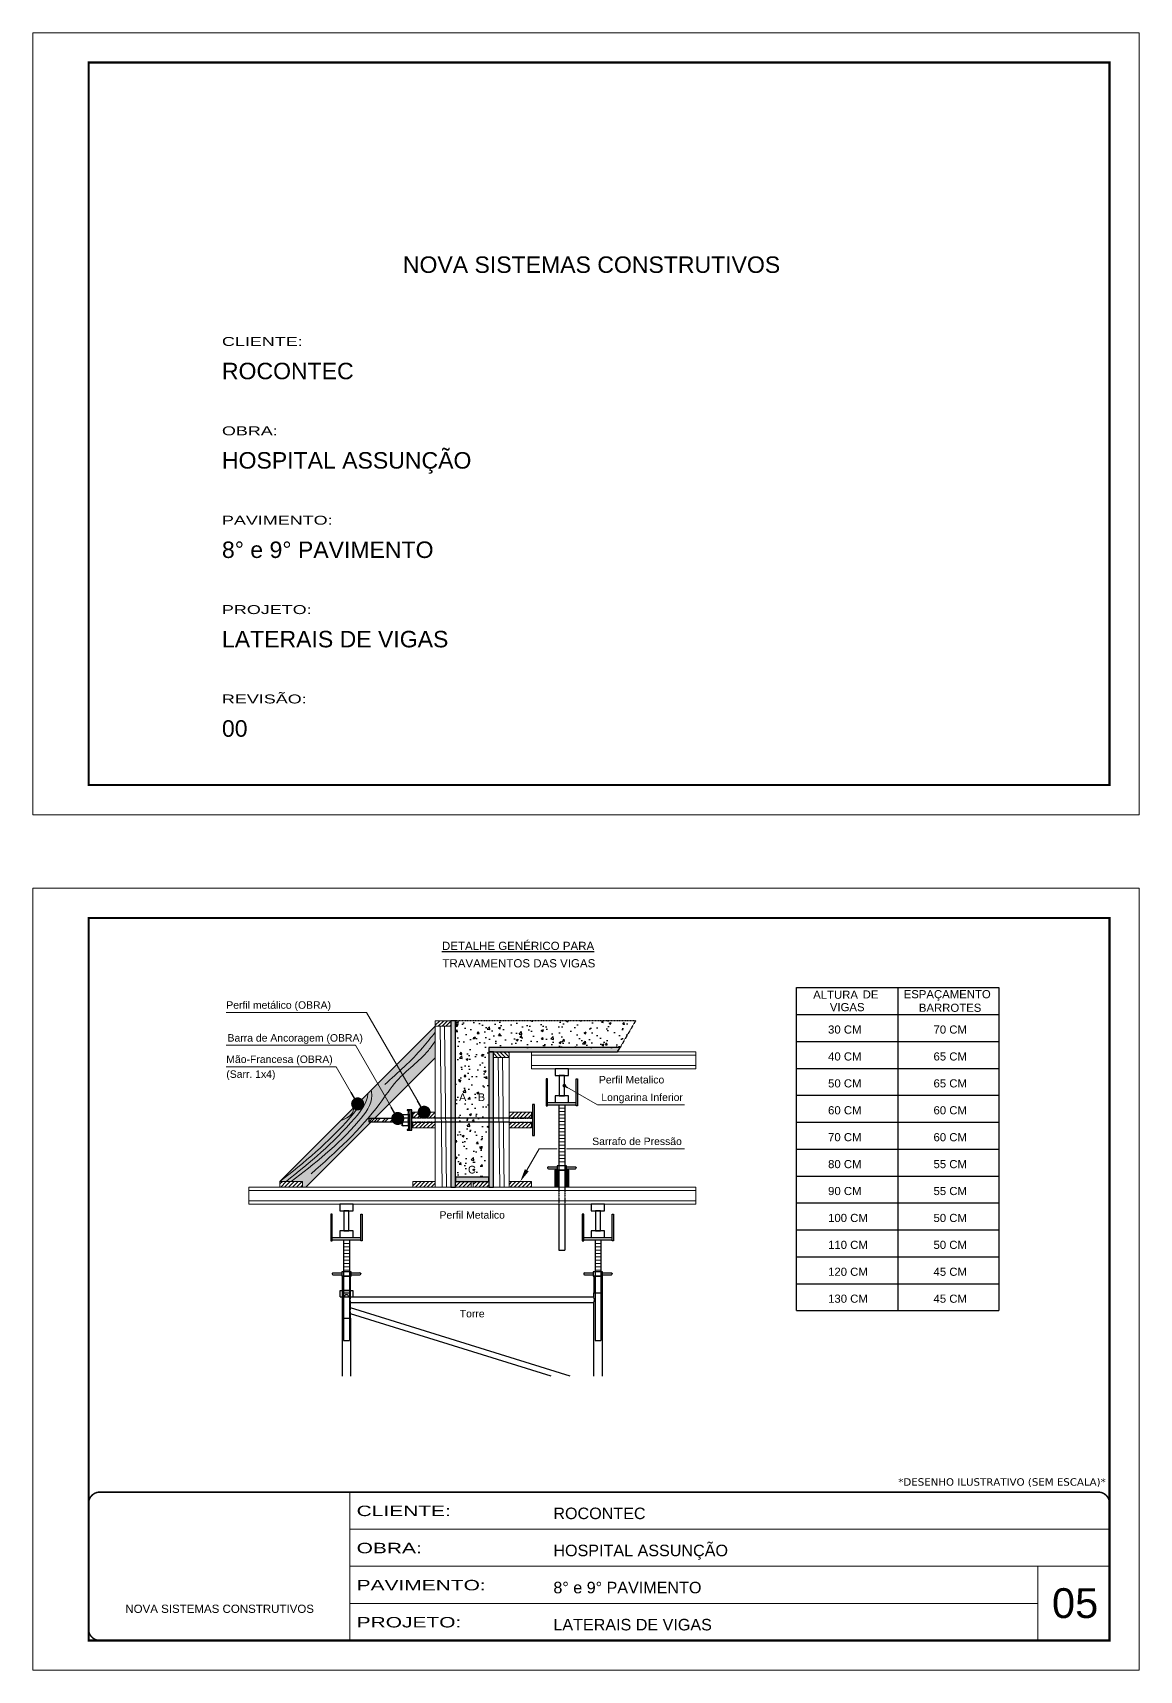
# Model space of a CAD drawing. Extents: x -20960 to -5926, y -2106 to 21915.
# Drawn here: x -12207 to -10722, y 19717 to 21915 of the extents above; entities that cross this region are included whole.
import ezdxf
from ezdxf.enums import TextEntityAlignment as Align

# ---------------------------------------------------------------- set-up
doc = ezdxf.new("R2010")
doc.units = 0
for name, pattern in [('CONTINUO', [0]), ('DASHED', [0.75, 0.5, -0.25]), ('HIDDEN', [0.375, 0.25, -0.125])]:
    doc.linetypes.add(name, pattern=pattern)
for name, color, linetype in [('BARRA DE ANCORAGEM', 251, 'Continuous'), ('COTA', 241, 'Continuous'), ('GARFOS', 7, 'Continuous')]:
    doc.layers.add(name, color=color, linetype=linetype)
for name, color, linetype, lineweight in [('CARIMBO', 255, 'Continuous', 9), ('Demarcação 1', 251, 'Continuous', 9), ('Escoras', 2, 'Continuous', 25), ('Folhas', 255, 'Continuous', 9), ('Forcador', 251, 'Continuous', 25), ('Hachura', 251, 'Continuous', 9), ('Madeira', 126, 'Continuous', 18), ('Perfil Metálico', 224, 'Continuous', 18), ('SARRAFO DE PRESSAO', 251, 'DASHED', 9)]:
    doc.layers.add(name, color=color, linetype=linetype, lineweight=lineweight)
doc.layers.add('Demarcação 2', color=7, linetype='Continuous', lineweight=9, true_color=0xe0e0e0)
doc.styles.add('ARIAL', font='arial.ttf')
doc.styles.get("Standard").update_dxf_attribs({"font": 'arial.ttf'})
doc.styles.add('stylellllll', font='verdana.ttf', dxfattribs={"height": 2})
doc.styles.add('Tecnologia', font='')
doc.styles.get('Tecnologia').set_extended_font_data('Forgotten Futurist')
doc.dimstyles.new('3x', dxfattribs={"dimtxt": 10, "dimasz": 5, "dimexe": 7, "dimexo": 5, "dimgap": 4, "dimtad": 1, "dimdec": 4, "dimlfac": 0.333333, "dimdsep": 46, "dimtxsty": 'Standard', "dimblk": 'DOT', "dimcen": 0.09, "dimclrd": 1, "dimclre": 1, "dimclrt": 2, "dimadec": 0, "dimazin": 2, "dimtfac": 1, "dimtdec": 4, "dimtmove": 0, "dimatfit": 3, "dimldrblk": 'DOT', "dimfxl": 1, "dimtolj": 1, "dimtzin": 0, "dimlwd": 9, "dimlwe": 9, "dimarcsym": 0})
pattern_1 = [(45, (-16947.7435, 26306.378), (-2.6516504, 2.6516504), [])]

# ---------------------------------------------------------------- blocks, each defined once
blk = doc.blocks.new('9999999999')
at = {"color": 30, "linetype": 'CONTINUO'}
for p, q in [((98564.6, 34230.2), (98564.6, 34429.4)), ((98564.6, 34379.6), (99584, 34379.6)), ((98564.6, 34329.8), (99488, 34329.8)), ((99584, 34329.8), (99488, 34329.8)), ((99488, 34329.8), (99488, 34230.2)), ((98564.6, 34280), (99488, 34280))]:
    blk.add_line(p, q, dxfattribs=at)
at = {"color": 30, "linetype": 'CONTINUO', "const_width": 2}
blk.add_lwpolyline([(99584, 34230.2), (99584, 34414.4, 0.414214), (99569, 34429.4), (98229, 34429.4, 0.414214), (98214, 34414.4), (98214, 34245.2, 0.414214), (98229, 34230.2), (99584, 34230.2)], format="xyb", dxfattribs=at)
at = {"layer": 'Folhas'}
blk.add_lwpolyline([(98139, 34190.2), (99624, 34190.2), (99624, 35240.2), (98139, 35240.2)], close=True, dxfattribs=at)
at = {"layer": 'Folhas', "color": 30, "const_width": 3}
blk.add_lwpolyline([(98214, 34230.2), (99584, 34230.2), (99584, 35200.2), (98214, 35200.2)], close=True, dxfattribs=at)
at = {"color": 7, "linetype": 'Continuous', "ltscale": 5, "style": 'ARIAL'}
for s, height, p in [('ROCONTEC', 15.48, (98837.7, 34393.1)), ('HOSPITAL ASSUNÇÃO', 15.483, (98837.7, 34343.3)), ('8° e 9° PAVIMENTO', 15.483, (98837.7, 34293.5)), ('NOVA SISTEMAS CONSTRUTIVOS', 11.059, (98263.2, 34267.2)), ('LATERAIS DE VIGAS', 15.483, (98837.7, 34243.7))]:
    blk.add_text(s, height=height, dxfattribs=at).set_placement(p)
at = {"layer": 'Folhas', "color": 7, "style": 'Tecnologia', "width": 1.5}
for s, p in [('CLIENTE:', (98573.7, 34397.2)), ('OBRA:', (98573.7, 34347.3)), ('PAVIMENTO:', (98573.7, 34297.5)), ('PROJETO:', (98573.7, 34247.7))]:
    blk.add_text(s, height=14, dxfattribs=at).set_placement(p)
blk = doc.blocks.new('HT20CT')
at = {"layer": 'Forcador'}
for points in [[(-4, 16), (-4, 20), (4, 20), (4, 16)], [(-1.5, 4), (-1.5, 16), (1.5, 16), (1.5, 4)], [(-4, 0), (-4, 4), (4, 4), (4, 0)]]:
    blk.add_lwpolyline(points, close=True, dxfattribs=at)
blk = doc.blocks.new('_Dot')
at = {"color": 0, "linetype": 'ByBlock', "lineweight": -2}
blk.add_line((-0.5, 0), (-1, 0), dxfattribs=at)
at = {"color": 0, "linetype": 'ByBlock', "const_width": 0.5}
blk.add_lwpolyline([(-0.25, 0, 1), (0.25, 0, 1)], format="xyb", close=True, dxfattribs=at)

msp = doc.modelspace()

# ---------------------------------------------------------------- hatches: boundary and pattern name
at = {"layer": 'COTA', "linetype": 'DASHED', "ltscale": 0.3}
h = msp.add_hatch(dxfattribs=at)
h.set_pattern_fill('AR-CONC', color=256, scale=4, style=0)
h.set_pattern_definition([(50, (-60306.738, 12636.036), (28.690407, -2.510085), [3, -33]), (355, (-60306.738, 12636.036), (-5.550053, 30.087685), [2.4, -26.4]), (100.4514, (-60304.347, 12635.827), (23.140375, 27.577582), [2.549608, -28.045684]), (46.1842, (-60306.738, 12644.036), (42.689642, -6.62076), [4.5, -49.5]), (96.6356, (-60303.18, 12643.485), (37.386508, 38.964715), [3.82441, -42.06852]), (351.1842, (-60306.74, 12644.036), (37.386478, 38.964744), [3.6, -39.6]), (21, (-60302.738, 12642.036), (23.876282, -16.104756), [3, -33]), (326, (-60302.738, 12642.036), (9.732613, 29.006002), [2.4, -26.4]), (71.4514, (-60300.748, 12640.694), (33.608905, 12.90122), [2.549608, -28.045684]), (37.5, (-60306.738, 12636.036), (0.4863942, 13.3157542), [0, -26.08, 0, -26.8, 0, -26.5]), (7.5, (-60306.738, 12636.036), (10.5227815, 15.7764685), [0, -15.28, 0, -25.48, 0, -10.1]), (327.5, (-60315.658, 12636.036), (21.3528974, -0.9021949), [0, -10, 0, -31.2, 0, -41.4]), (317.5, (-60319.658, 12636.036), (23.327447, 4.004199), [0, -13, 0, -20.72, 0, -29.4])])
h.paths.add_polyline_path([(-11639.72, 20588.96), (-11639.72, 20378.96), (-11594.72, 20378.96), (-11594.72, 20552.96), (-11418.73, 20552.96), (-11397.94, 20588.96)])
h.paths.add_polyline_path([(-11612.14, 20478.44), (-11597.3, 20478.44), (-11597.3, 20493.99), (-11612.14, 20493.99)], flags=24)
h.paths.add_polyline_path([(-11637.46, 20478.44), (-11622.57, 20478.44), (-11622.57, 20493.99), (-11637.46, 20493.99)], flags=24)
h.paths.add_polyline_path([(-11625.59, 20380.92), (-11609.77, 20380.92), (-11609.77, 20397), (-11625.59, 20397)], flags=24)
at = {"layer": 'Demarcação 1'}
for points in [[(-11639.72, 20588.96), (-11645.72, 20588.96), (-11645.72, 20365.46), (-11639.72, 20365.46)], [(-11418.73, 20552.96), (-11594.72, 20552.96), (-11594.72, 20546.96), (-11422.19, 20546.96)], [(-11588.72, 20546.96), (-11594.72, 20546.96), (-11594.72, 20365.46), (-11588.72, 20365.46)], [(-11594.72, 20378.96), (-11639.72, 20378.96), (-11639.72, 20372.96), (-11594.72, 20372.96)]]:
    msp.add_hatch(color=256, dxfattribs=at).paths.add_polyline_path(points)
at = {"layer": 'Demarcação 2'}
msp.add_hatch(color=256, dxfattribs=at).paths.add_polyline_path([(-11666.72, 20539.04), (-11666.72, 20581.46), (-11875.21, 20372.98), (-11845.14, 20372.98), (-11845.14, 20365.46), (-11840.3, 20365.46), (-11752.5, 20453.25), (-11756.18, 20453.25), (-11756.18, 20457.67), (-11748.09, 20457.67)])
at = {"layer": 'Hachura'}
h = msp.add_hatch(dxfattribs=at)
h.set_pattern_fill('ANSI31', color=256, scale=30, style=0)
h.set_pattern_definition(pattern_1)
h.paths.add_polyline_path([(-11666.72, 20588.96), (-11645.72, 20588.96), (-11645.72, 20581.46), (-11666.72, 20581.46)])
h = msp.add_hatch(dxfattribs=at)
h.set_pattern_fill('ANSI31', color=256, scale=30, style=0)
h.set_pattern_definition([(135, (-4105.8325, 24862.073), (2.6516504, 2.6516504), [])])
h.paths.add_polyline_path([(-11588.72, 20546.96), (-11567.72, 20546.96), (-11567.72, 20539.46), (-11588.72, 20539.46)])
h = msp.add_hatch(dxfattribs=at)
h.set_pattern_fill('ANSI32', color=256, scale=20, angle=90, style=0)
h.set_pattern_definition([(45, (-3099.6506, 11481.134), (5.303301, -5.303301), []), (45, (-3099.6506, 11484.669), (5.303301, -5.303301), [])])
h.paths.add_polyline_path([(-11756.18, 20453.25), (-11756.18, 20457.67), (-11711.18, 20457.67), (-11711.18, 20453.25)])
h = msp.add_hatch(dxfattribs=at)
h.set_pattern_fill('ANSI31', color=256, scale=30, style=0)
h.set_pattern_definition(pattern_1)
h.paths.add_polyline_path([(-11666.72, 20458.47), (-11666.72, 20465.99), (-11696.79, 20465.99), (-11696.79, 20458.47)])
h = msp.add_hatch(dxfattribs=at)
h.set_pattern_fill('ANSI31', color=256, scale=30, style=0)
h.set_pattern_definition(pattern_1)
h.paths.add_polyline_path([(-11696.79, 20444.94), (-11666.72, 20444.94), (-11666.72, 20452.46), (-11696.79, 20452.46)])
h = msp.add_hatch(dxfattribs=at)
h.set_pattern_fill('ANSI31', color=256, scale=30, style=0)
h.set_pattern_definition(pattern_1)
h.paths.add_polyline_path([(-11537.65, 20458.47), (-11537.65, 20465.99), (-11567.72, 20465.99), (-11567.72, 20458.47)])
h = msp.add_hatch(dxfattribs=at)
h.set_pattern_fill('ANSI31', color=256, scale=30, style=0)
h.set_pattern_definition(pattern_1)
h.paths.add_polyline_path([(-11567.72, 20444.94), (-11537.65, 20444.94), (-11537.65, 20452.46), (-11567.72, 20452.46)])
h = msp.add_hatch(dxfattribs=at)
h.set_pattern_fill('ANSI31', color=256, scale=30, style=0)
h.set_pattern_definition([(45, (-17126.159, 26213.371), (-2.6516504, 2.6516504), [])])
h.paths.add_polyline_path([(-11845.14, 20365.46), (-11845.14, 20372.98), (-11875.21, 20372.98), (-11875.21, 20365.46)])
h = msp.add_hatch(dxfattribs=at)
h.set_pattern_fill('ANSI31', color=256, scale=30, style=0)
h.set_pattern_definition(pattern_1)
h.paths.add_polyline_path([(-11696.72, 20365.46), (-11666.72, 20365.46), (-11666.72, 20372.96), (-11696.72, 20372.96)])
h = msp.add_hatch(dxfattribs=at)
h.set_pattern_fill('ANSI31', color=256, scale=30, style=0)
h.set_pattern_definition(pattern_1)
h.paths.add_polyline_path([(-11639.72, 20372.96), (-11618.72, 20372.96), (-11618.72, 20365.46), (-11639.72, 20365.46)])
h = msp.add_hatch(dxfattribs=at)
h.set_pattern_fill('ANSI31', color=256, scale=30, style=0)
h.set_pattern_definition(pattern_1)
h.paths.add_polyline_path([(-11594.72, 20365.46), (-11594.72, 20372.96), (-11615.72, 20372.96), (-11615.72, 20365.46)])
h = msp.add_hatch(dxfattribs=at)
h.set_pattern_fill('ANSI31', color=256, scale=30, style=0)
h.set_pattern_definition(pattern_1)
h.paths.add_polyline_path([(-11537.72, 20372.96), (-11567.72, 20372.96), (-11567.72, 20365.46), (-11537.72, 20365.46)])
at = {"layer": 'Perfil Metálico'}
for points in [[(-11506.36, 20365.46), (-11501.86, 20365.46), (-11501.86, 20388.26), (-11506.36, 20388.26)], [(-11491.99, 20365.46), (-11487.49, 20365.46), (-11487.49, 20388.26), (-11491.99, 20388.26)]]:
    msp.add_hatch(color=256, dxfattribs=at).paths.add_polyline_path(points)

# ---------------------------------------------------------------- linework, layer by layer
for points in [[(-11639.72, 20588.96), (-11645.72, 20588.96), (-11645.72, 20365.46), (-11639.72, 20365.46)], [(-11418.73, 20552.96), (-11594.72, 20552.96), (-11594.72, 20546.96), (-11422.19, 20546.96)], [(-11588.72, 20546.96), (-11594.72, 20546.96), (-11594.72, 20365.46), (-11588.72, 20365.46)], [(-11594.72, 20378.96), (-11639.72, 20378.96), (-11639.72, 20372.96), (-11594.72, 20372.96)]]:
    msp.add_lwpolyline(points, close=True)
at = {"layer": 'BARRA DE ANCORAGEM'}
for p, q in [((-11700.96, 20469.16), (-11700.96, 20441.77)), ((-11703.29, 20462.97), (-11702.13, 20468.28)), ((-11703.29, 20447.95), (-11702.13, 20442.65)), ((-11567.73, 20458.13), (-11666.72, 20458.13)), ((-11567.73, 20452.8), (-11666.72, 20452.8))]:
    msp.add_line(p, q, dxfattribs=at)
at = {"layer": 'BARRA DE ANCORAGEM', "linetype": 'HIDDEN'}
for p, q in [((-11666.72, 20458.13), (-11698.29, 20458.13)), ((-11666.72, 20452.8), (-11698.29, 20452.8)), ((-11567.73, 20458.13), (-11536.15, 20458.13)), ((-11567.73, 20452.8), (-11536.15, 20452.8))]:
    msp.add_line(p, q, dxfattribs=at)
at = {"layer": 'BARRA DE ANCORAGEM', "flags": 128}
for points in [[(-11700.96, 20469.16), (-11704.52, 20469.16), (-11704.52, 20468.28), (-11700.96, 20468.28)], [(-11698.29, 20441.77), (-11698.29, 20469.16), (-11700.96, 20469.16), (-11700.96, 20441.77)], [(-11533.75, 20434.66), (-11533.75, 20476.27), (-11536.15, 20476.27), (-11536.15, 20434.66)], [(-11711.18, 20457.67), (-11756.18, 20457.67), (-11756.18, 20453.25), (-11711.18, 20453.25)], [(-11700.96, 20462.97), (-11703.29, 20462.97), (-11703.29, 20447.95), (-11700.96, 20447.95)], [(-11700.96, 20442.65), (-11704.52, 20442.65), (-11704.52, 20441.77), (-11700.96, 20441.77)]]:
    msp.add_lwpolyline(points, close=True, dxfattribs=at)
for points in [[(-11703.29, 20447.95), (-11711.18, 20447.95), (-11711.18, 20462.97), (-11703.29, 20462.97)], [(-11703.29, 20455.02), (-11700.96, 20455.02), (-11700.96, 20455.91), (-11703.29, 20455.91), (-11703.29, 20455.02), (-11703.29, 20455.91)]]:
    msp.add_lwpolyline(points, dxfattribs=at)
for points in [[(-11703.29, 20458.11), (-11709.41, 20458.11, -0.729796), (-11709.41, 20462.97, -0.729796)], [(-11703.29, 20452.81), (-11709.41, 20452.81, -0.6666667), (-11709.41, 20458.11, -0.6666667)]]:
    msp.add_lwpolyline(points, format="xyb", dxfattribs=at)
at = {"layer": 'BARRA DE ANCORAGEM'}
msp.add_arc((-11708.63, 20450.38), 2.55, 107.75636, 252.24364, dxfattribs=at)
at = {"layer": 'COTA', "linetype": 'DASHED', "ltscale": 0.3}
for q in [(-11639.72, 20588.96), (-11418.73, 20552.96)]:
    msp.add_line((-11397.94, 20588.96), q, dxfattribs=at)
at = {"layer": 'Escoras'}
for p, q in [((-11491.3, 20388.26), (-11502.55, 20388.26)), ((-11791.6, 20245.91), (-11791.6, 20111.82)), ((-11780.35, 20245.91), (-11791.6, 20245.91)), ((-11780.35, 20223.41), (-11780.35, 20245.91)), ((-11442.85, 20245.91), (-11454.1, 20245.91)), ((-11454.1, 20245.91), (-11454.1, 20223.41)), ((-11442.85, 20245.91), (-11442.85, 20111.82)), ((-11794.41, 20226.79), (-11777.53, 20226.79)), ((-11794.41, 20218.01), (-11794.41, 20226.79)), ((-11794.41, 20218.01), (-11788.9, 20218.01)), ((-11791.6, 20223.41), (-11780.35, 20223.41)), ((-11782.03, 20226.77), (-11789.91, 20226.77)), ((-11782.03, 20217.73), (-11789.91, 20217.73)), ((-11783.05, 20218.01), (-11777.53, 20218.01)), ((-11780.35, 20217.79), (-11780.35, 20223.41)), ((-11454.1, 20217.79), (-11780.35, 20217.79)), ((-11454.1, 20210.14), (-11780.35, 20210.14)), ((-11780.35, 20203.78), (-11780.35, 20210.14)), ((-11777.53, 20226.79), (-11777.53, 20218.01)), ((-11454.1, 20223.41), (-11442.85, 20223.41)), ((-11454.1, 20217.79), (-11454.1, 20223.41)), ((-11454.1, 20111.82), (-11454.1, 20210.14)), ((-11791.6, 20189.66), (-11780.35, 20189.66)), ((-11485.58, 20111.82), (-11780.35, 20203.3)), ((-11511.39, 20111.82), (-11780.35, 20195.29)), ((-11780.35, 20189.66), (-11780.35, 20195.29)), ((-11780.35, 20189.66), (-11780.35, 20111.82))]:
    msp.add_line(p, q, dxfattribs=at)
for centre, radius, start, end in [((-11785.97, 20218.01), 2.92, 0, 180), ((-11772.78, 20213.96), 8.48, 153.19207, 206.80793), ((-11461.67, 20213.96), 8.48, 333.19207, 26.80793), ((-11770.94, 20199.54), 10.33, 155.71056, 204.28944)]:
    msp.add_arc(centre, radius, start, end, dxfattribs=at)
at = {"layer": 'Folhas'}
msp.add_lwpolyline([(-12207, 20865.39), (-10722, 20865.39), (-10722, 21915.39), (-12207, 21915.39)], close=True, dxfattribs=at)
at = {"layer": 'Folhas', "color": 30, "const_width": 3}
msp.add_lwpolyline([(-12132, 20905.39), (-10762, 20905.39), (-10762, 21875.39), (-12132, 21875.39)], close=True, dxfattribs=at)
at = {"layer": 'Forcador', "linetype": 'Continuous'}
for p, q in [((-11516.05, 20479.16), (-11477.8, 20479.16)), ((-11516.05, 20476.01), (-11477.8, 20476.01)), ((-11500.86, 20476.01), (-11500.86, 20365.46)), ((-11492.99, 20476.01), (-11492.99, 20365.46)), ((-11516.05, 20391.64), (-11516.05, 20391.19)), ((-11515.04, 20392.65), (-11503.22, 20392.65)), ((-11515.04, 20390.18), (-11503.22, 20390.18)), ((-11490.62, 20392.65), (-11478.81, 20392.65)), ((-11490.62, 20390.18), (-11478.81, 20390.18)), ((-11477.8, 20391.64), (-11477.8, 20391.19)), ((-11500.86, 20342.66), (-11500.86, 20281.01)), ((-11492.99, 20342.66), (-11492.99, 20281.01)), ((-11805.1, 20297.66), (-11766.85, 20297.66)), ((-11805.1, 20294.51), (-11766.85, 20294.51)), ((-11789.91, 20294.51), (-11789.91, 20159.51)), ((-11782.03, 20294.51), (-11782.03, 20159.51)), ((-11467.6, 20297.66), (-11429.35, 20297.66)), ((-11467.6, 20294.51), (-11429.35, 20294.51)), ((-11452.41, 20294.51), (-11452.41, 20159.51)), ((-11444.53, 20294.51), (-11444.53, 20159.51)), ((-11500.86, 20281.01), (-11492.99, 20281.01)), ((-11805.1, 20249.29), (-11805.1, 20248.84)), ((-11804.08, 20250.3), (-11792.27, 20250.3)), ((-11779.67, 20250.3), (-11767.86, 20250.3)), ((-11766.85, 20249.29), (-11766.85, 20248.84)), ((-11467.6, 20249.29), (-11467.6, 20248.84)), ((-11466.58, 20250.3), (-11454.77, 20250.3)), ((-11442.17, 20250.3), (-11430.36, 20250.3)), ((-11429.35, 20249.29), (-11429.35, 20248.84)), ((-11804.08, 20247.83), (-11792.27, 20247.83)), ((-11779.67, 20247.83), (-11767.86, 20247.83)), ((-11466.58, 20247.83), (-11454.77, 20247.83)), ((-11442.17, 20247.83), (-11430.36, 20247.83)), ((-11789.91, 20159.51), (-11782.03, 20159.51)), ((-11452.41, 20159.51), (-11444.53, 20159.51))]:
    msp.add_line(p, q, dxfattribs=at)
at = {"layer": 'Forcador', "linetype": 'HIDDEN'}
for p, q in [((-11500.86, 20365.46), (-11500.86, 20342.66)), ((-11492.99, 20365.46), (-11492.99, 20342.66))]:
    msp.add_line(p, q, dxfattribs=at)
at = {"layer": 'Forcador', "linetype": 'Continuous'}
for points in [[(-11517.96, 20510.66), (-11517.96, 20474.66), (-11516.05, 20474.66), (-11516.05, 20510.66)], [(-11475.89, 20510.66), (-11475.89, 20474.66), (-11477.8, 20474.66), (-11477.8, 20510.66)], [(-11503.22, 20394.11), (-11503.22, 20388.26), (-11490.62, 20388.26), (-11490.62, 20394.11)], [(-11807.01, 20329.16), (-11807.01, 20293.16), (-11805.1, 20293.16), (-11805.1, 20329.16)], [(-11764.93, 20329.16), (-11764.93, 20293.16), (-11766.85, 20293.16), (-11766.85, 20329.16)], [(-11469.51, 20329.16), (-11469.51, 20293.16), (-11467.6, 20293.16), (-11467.6, 20329.16)], [(-11427.43, 20329.16), (-11427.43, 20293.16), (-11429.35, 20293.16), (-11429.35, 20329.16)], [(-11792.27, 20251.76), (-11792.27, 20245.91), (-11779.67, 20245.91), (-11779.67, 20251.76)], [(-11454.77, 20251.76), (-11454.77, 20245.91), (-11442.17, 20245.91), (-11442.17, 20251.76)]]:
    msp.add_lwpolyline(points, close=True, dxfattribs=at)
for centre, start, end in [((-11515.04, 20391.64), 90, 180), ((-11515.04, 20391.19), 180, 270), ((-11478.81, 20391.64), 0, 90), ((-11478.81, 20391.19), 270, 0), ((-11804.08, 20249.29), 90, 180), ((-11767.86, 20249.29), 0, 90), ((-11466.58, 20249.29), 90, 180), ((-11430.36, 20249.29), 0, 90), ((-11804.08, 20248.84), 180, 270), ((-11767.86, 20248.84), 270, 0), ((-11466.58, 20248.84), 180, 270), ((-11430.36, 20248.84), 270, 0)]:
    msp.add_arc(centre, 1.01, start, end, dxfattribs=at)
at = {"layer": 'GARFOS', "color": 2, "ltscale": 1.5}
for p, q in [((-11181.8, 20199.72), (-11181.8, 20633.35)), ((-11181.8, 20633.35), (-10910.26, 20633.35)), ((-11046.03, 20633.35), (-11046.03, 20199.72)), ((-10910.26, 20633.35), (-10910.26, 20199.72)), ((-11181.8, 20597.21), (-10910.26, 20597.21)), ((-11181.8, 20597.21), (-10910.26, 20597.21)), ((-11181.8, 20561.08), (-10910.26, 20561.08)), ((-11181.8, 20524.94), (-10910.26, 20524.94)), ((-11181.8, 20488.81), (-10910.26, 20488.81)), ((-11181.8, 20452.67), (-10910.26, 20452.67)), ((-11181.8, 20416.53), (-10910.26, 20416.53)), ((-11181.8, 20380.4), (-10910.26, 20380.4)), ((-11181.8, 20344.26), (-10910.26, 20344.26)), ((-11181.8, 20308.13), (-10910.26, 20308.13)), ((-11181.8, 20271.99), (-10910.26, 20271.99)), ((-11181.8, 20235.85), (-10910.26, 20235.85)), ((-11181.8, 20199.72), (-10910.26, 20199.72))]:
    msp.add_line(p, q, dxfattribs=at)
at = {"layer": 'Hachura'}
for p, q in [((-11657.7, 20365.46), (-11660.4, 20581.46)), ((-11651.7, 20365.46), (-11654.4, 20581.46)), ((-11580.22, 20365.46), (-11582.4, 20539.46)), ((-11574.22, 20365.46), (-11576.4, 20539.46)), ((-11492.99, 20471.5), (-11500.86, 20471.5)), ((-11492.99, 20466.98), (-11500.86, 20466.98)), ((-11492.99, 20462.46), (-11500.86, 20462.46)), ((-11492.99, 20457.95), (-11500.86, 20457.95)), ((-11492.99, 20453.43), (-11500.86, 20453.43)), ((-11492.99, 20448.91), (-11500.86, 20448.91)), ((-11492.99, 20444.4), (-11500.86, 20444.4)), ((-11492.99, 20439.88), (-11500.86, 20439.88)), ((-11492.99, 20435.36), (-11500.86, 20435.36)), ((-11492.99, 20430.85), (-11500.86, 20430.85)), ((-11492.99, 20426.33), (-11500.86, 20426.33)), ((-11492.99, 20421.82), (-11500.86, 20421.82)), ((-11492.99, 20417.3), (-11500.86, 20417.3)), ((-11492.99, 20412.78), (-11500.86, 20412.78)), ((-11492.99, 20408.27), (-11500.86, 20408.27)), ((-11492.99, 20403.75), (-11500.86, 20403.75)), ((-11492.99, 20399.23), (-11500.86, 20399.23)), ((-11782.03, 20290), (-11789.91, 20290)), ((-11782.03, 20285.48), (-11789.91, 20285.48)), ((-11782.03, 20280.96), (-11789.91, 20280.96)), ((-11782.03, 20276.45), (-11789.91, 20276.45)), ((-11782.03, 20271.93), (-11789.91, 20271.93)), ((-11444.53, 20290), (-11452.41, 20290)), ((-11444.53, 20285.48), (-11452.41, 20285.48)), ((-11444.53, 20280.96), (-11452.41, 20280.96)), ((-11444.53, 20276.45), (-11452.41, 20276.45)), ((-11444.53, 20271.93), (-11452.41, 20271.93)), ((-11782.03, 20267.41), (-11789.91, 20267.41)), ((-11782.03, 20262.9), (-11789.91, 20262.9)), ((-11782.03, 20258.38), (-11789.91, 20258.38)), ((-11782.03, 20253.86), (-11789.91, 20253.86)), ((-11444.53, 20267.41), (-11452.41, 20267.41)), ((-11444.53, 20262.9), (-11452.41, 20262.9)), ((-11444.53, 20258.38), (-11452.41, 20258.38)), ((-11444.53, 20253.86), (-11452.41, 20253.86))]:
    msp.add_line(p, q, dxfattribs=at)
at = {"layer": 'Hachura', "color": 1}
for p, q in [((-11543.97, 20388.12), (-11527.31, 20416.97)), ((-11527.31, 20416.97), (-11503.36, 20416.97)), ((-11490.49, 20416.97), (-11332.38, 20416.97))]:
    msp.add_line(p, q, dxfattribs=at)
at = {"layer": 'Hachura'}
for points in [[(-11833.24, 20383.47), (-11741.35, 20477.6), (-11718.4, 20508.08), (-11676.03, 20549.13), (-11666.72, 20561.58)], [(-11666.72, 20573.67), (-11683.77, 20552.7), (-11734.35, 20503.44)], [(-11860.17, 20372.98), (-11769.67, 20453.89), (-11752.01, 20488.72), (-11752.76, 20495.43)], [(-11793.46, 20454.72), (-11777.12, 20467.37), (-11776.35, 20471.84)]]:
    msp.add_spline(points, degree=3, dxfattribs=at)
for points, knots in [([(-11866.86, 20372.98), (-11835.51, 20398.46), (-11794.85, 20431.5), (-11757.77, 20478.87), (-11757.28, 20490.91)], [0, 0, 0, 0, 125.1825812, 162.3251979, 162.3251979, 162.3251979, 162.3251979]), ([(-11875.21, 20372.98), (-11842.97, 20398.71), (-11803.75, 20430.03), (-11768.06, 20474.6), (-11765.04, 20483.15)], [0, 0, 0, 0, 127.741989, 155.4442459, 155.4442459, 155.4442459, 155.4442459])]:
    msp.add_open_spline(points, degree=3, knots=knots, dxfattribs=at)
at = {"layer": 'Hachura', "color": 1}
msp.add_solid([(-11541.45, 20386.66), (-11552.72, 20372.96), (-11546.5, 20389.58)], dxfattribs=at)
at = {"layer": 'Madeira'}
for p, q in [((-11666.72, 20581.46), (-11875.21, 20372.98)), ((-11666.72, 20581.46), (-11666.72, 20372.96)), ((-11666.72, 20539.04), (-11840.3, 20365.46)), ((-11567.72, 20372.96), (-11567.72, 20539.46))]:
    msp.add_line(p, q, dxfattribs=at)
for points in [[(-11666.72, 20581.46), (-11645.72, 20581.46), (-11645.72, 20588.96), (-11666.72, 20588.96)], [(-11567.72, 20539.46), (-11588.72, 20539.46), (-11588.72, 20546.96), (-11567.72, 20546.96)], [(-11696.79, 20465.99), (-11666.72, 20465.99), (-11666.72, 20458.47), (-11696.79, 20458.47)], [(-11696.79, 20444.94), (-11666.72, 20444.94), (-11666.72, 20452.46), (-11696.79, 20452.46)], [(-11567.72, 20465.99), (-11537.65, 20465.99), (-11537.65, 20458.47), (-11567.72, 20458.47)], [(-11567.72, 20444.94), (-11537.65, 20444.94), (-11537.65, 20452.46), (-11567.72, 20452.46)], [(-11875.21, 20372.98), (-11845.14, 20372.98), (-11845.14, 20365.46), (-11875.21, 20365.46)], [(-11696.72, 20365.46), (-11666.72, 20365.46), (-11666.72, 20372.96), (-11696.72, 20372.96)], [(-11618.72, 20365.46), (-11639.72, 20365.46), (-11639.72, 20372.96), (-11618.72, 20372.96)], [(-11615.72, 20365.46), (-11594.72, 20365.46), (-11594.72, 20372.96), (-11615.72, 20372.96)], [(-11537.72, 20365.46), (-11567.72, 20365.46), (-11567.72, 20372.96), (-11537.72, 20372.96)]]:
    msp.add_lwpolyline(points, close=True, dxfattribs=at)
at = {"layer": 'Perfil Metálico'}
for p, q in [((-11537.72, 20542.46), (-11317.22, 20542.46)), ((-11537.72, 20528.66), (-11317.22, 20528.66)), ((-11917.22, 20360.96), (-11317.22, 20360.96)), ((-11917.22, 20347.16), (-11317.22, 20347.16))]:
    msp.add_line(p, q, dxfattribs=at)
for points in [[(-11537.72, 20524.16), (-11317.22, 20524.16), (-11317.22, 20546.96), (-11537.72, 20546.96)], [(-11501.86, 20365.46), (-11506.36, 20365.46), (-11506.36, 20388.26), (-11501.86, 20388.26)], [(-11491.99, 20365.46), (-11487.49, 20365.46), (-11487.49, 20388.26), (-11491.99, 20388.26)], [(-11917.22, 20342.66), (-11317.22, 20342.66), (-11317.22, 20365.46), (-11917.22, 20365.46)]]:
    msp.add_lwpolyline(points, close=True, dxfattribs=at)

# ---------------------------------------------------------------- block references
at = {"layer": 'Forcador', "linetype": 'Continuous', "xscale": -2.25, "yscale": 2.25, "zscale": 2.25}
for p in [(-11496.92, 20479.16), (-11448.47, 20297.66)]:
    msp.add_blockref('HT20CT', p, dxfattribs=at)
at = {"layer": 'Forcador', "xscale": -2.25, "yscale": 2.25, "zscale": 2.25}
msp.add_blockref('HT20CT', (-11785.97, 20297.66), dxfattribs=at)
at = {"layer": 'SARRAFO DE PRESSAO', "color": 6, "linetype": 'ByBlock'}
msp.add_blockref('9999999999', (-110345.98, -14473.39), dxfattribs=at)

# ---------------------------------------------------------------- texts
at = {"color": 0, "linetype": 'Continuous', "ltscale": 5, "style": 'ARIAL'}
for s, height, p in [('NOVA SISTEMAS CONSTRUTIVOS', 22.1184, (-11710.26, 21592.96)), ('ROCONTEC', 22.118, (-11953.1, 21450.19)), ('HOSPITAL ASSUNÇÃO', 22.1184, (-11953.1, 21330.19)), ('8° e 9° PAVIMENTO', 22.1184, (-11953.1, 21210.19)), ('LATERAIS DE VIGAS', 22.1184, (-11953.1, 21090.19)), ('00', 22.118, (-11953.1, 20970.19))]:
    msp.add_text(s, height=height, dxfattribs=at).set_placement(p)
for s, p in [('%%UDETALHE GENÉRICO PARA', (-11555.67, 20683.86)), ('TRAVAMENTOS DAS VIGAS', (-11554.6, 20660.47))]:
    msp.add_text(s, height=11.0592, dxfattribs=at).set_placement(p, align=Align.CENTER)
at = {"layer": 'CARIMBO', "style": 'ARIAL'}
for s, height, p in [('Perfil metálico (OBRA)', 10, (-11947.26, 20604.98)), ('Barra de Ancoragem (OBRA)', 10, (-11945.58, 20560.86)), ('Mão-Francesa (OBRA)', 10, (-11947.26, 20532.19)), ('Longarina Inferior', 10, (-11443.93, 20481.08)), ('Sarrafo de Pressão', 10, (-11456.21, 20421.97)), ('05', 40, (-10839.14, 19786.96))]:
    msp.add_text(s, height=height, dxfattribs=at).set_placement(p)
msp.add_text('(Sarr. 1x4)', height=10, dxfattribs=at).set_placement((-11947.26, 20522.19), align=Align.TOP_LEFT)
for s, p in [('Perfil Metalico', (-11403.28, 20509.67)), ('Perfil Metalico', (-11617.22, 20328.17)), ('Torre', (-11617.22, 20195.64))]:
    msp.add_text(s, height=10, dxfattribs=at).set_placement(p, align=Align.MIDDLE_CENTER)
at = {"layer": 'CARIMBO', "color": 0, "linetype": 'Continuous', "style": 'ARIAL'}
for s, p in [('A', (-11630.01, 20486.21)), ('B', (-11604.72, 20486.21)), ('C', (-11617.68, 20388.96))]:
    msp.add_text(s, height=10.37, dxfattribs=at).set_placement(p, align=Align.MIDDLE_CENTER)
at = {"layer": 'CARIMBO', "style": 'stylellllll'}
msp.add_text('*DESENHO ILUSTRATIVO (SEM ESCALA)*', height=10, dxfattribs=at).set_placement((-10767, 19964.63), align=Align.RIGHT)
at = {"layer": 'Folhas', "color": 30, "style": 'Tecnologia', "width": 1.5}
for s, p in [('CLIENTE:', (-11953.1, 21494.9)), ('OBRA:', (-11953.1, 21374.9)), ('PAVIMENTO:', (-11953.1, 21254.9)), ('PROJETO:', (-11953.1, 21134.9)), ('REVISÃO:', (-11953.1, 21014.9))]:
    msp.add_text(s, height=12, dxfattribs=at).set_placement(p)
at = {"layer": 'GARFOS', "color": 2, "ltscale": 1.5}
for s, height, p in [('ALTURA   ', 10.91, (-11159.6, 20618.38)), ('DE', 10.91, (-11093.21, 20618.77)), ('ESPAÇAMENTO', 10.9102, (-11038.15, 20619.08)), ('VIGAS', 10.91, (-11137.25, 20601.69)), ('BARROTES', 10.91, (-11017.75, 20600.84)), ('30 CM', 10.91, (-11139.61, 20571.61)), ('70 CM', 10.91, (-10998.13, 20571.61)), ('40 CM', 10.91, (-11139.61, 20535.48)), ('65 CM', 10.91, (-10998.13, 20535.48)), ('50 CM', 10.91, (-11139.61, 20499.34)), ('65 CM', 10.91, (-10998.13, 20499.34)), ('60 CM', 10.91, (-11139.61, 20463.21)), ('60 CM', 10.91, (-10998.13, 20463.21)), ('70 CM', 10.91, (-11139.61, 20427.07)), ('60 CM', 10.91, (-10998.13, 20427.07)), ('80 CM', 10.91, (-11139.61, 20390.93)), ('55 CM', 10.91, (-10998.13, 20390.93)), ('90 CM', 10.91, (-11139.61, 20354.8)), ('55 CM', 10.91, (-10998.13, 20354.8)), ('100 CM', 10.91, (-11139.61, 20318.66)), ('50 CM', 10.91, (-10998.13, 20318.66)), ('110 CM', 10.91, (-11139.61, 20282.53)), ('50 CM', 10.91, (-10998.13, 20282.53)), ('120 CM', 10.91, (-11139.61, 20246.39)), ('45 CM', 10.91, (-10998.13, 20246.39)), ('130 CM', 10.91, (-11139.61, 20210.25)), ('45 CM', 10.91, (-10998.13, 20210.25))]:
    msp.add_text(s, height=height, dxfattribs=at).set_placement(p)

# ---------------------------------------------------------------- leaders
msp.add_leader([(-11493.55, 20501.66), (-11449.24, 20476.08), (-11332.38, 20476.08)], dimstyle='3x', override={"dimgap": 4, "dimtad": 0})
at = {"layer": 'Hachura'}
for points, override in [([(-11681.76, 20465.99), (-11759.11, 20599.98), (-11947.26, 20599.98)], {"dimasz": 17.5, "dimtad": 0}), ([(-11717.11, 20457.67), (-11773.8, 20555.86), (-11947.26, 20555.86)], {"dimasz": 17.5, "dimtad": 0}), ([(-11770.96, 20477.22), (-11799.81, 20527.19), (-11947.26, 20527.19)], {"dimasz": 17.5, "dimgap": 4, "dimtad": 0})]:
    msp.add_leader(points, dimstyle='3x', override=override, dxfattribs=at)

doc.saveas('drawing.dxf')
